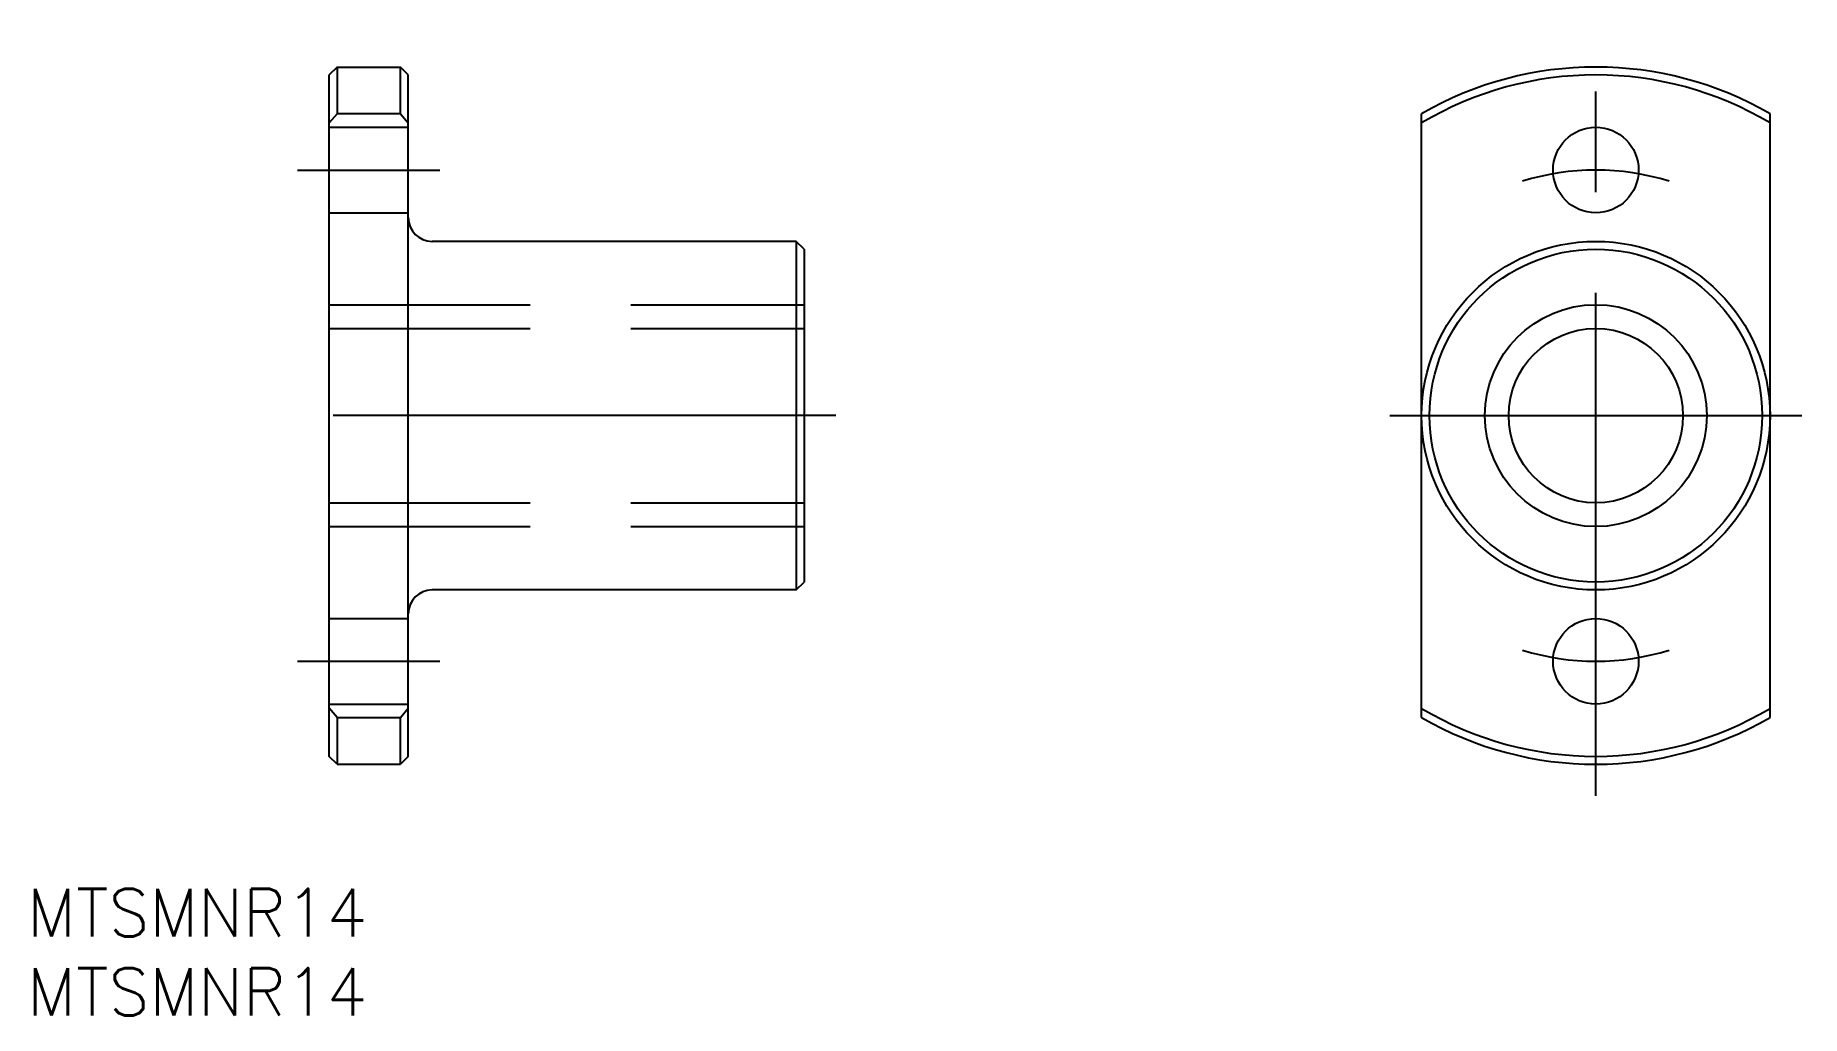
# Model space of a CAD drawing. Extents: x -99 to 13, y -38 to 24.
import ezdxf

# ---------------------------------------------------------------- set-up
doc = ezdxf.new("R2010")
doc.units = 0
doc.linetypes.add('CENTER', pattern=[50.8, 31.75, -6.35, 6.35, -6.35])
doc.linetypes.add('DASHED', pattern=[19.05, 12.7, -6.35])
doc.layers.get('0').update_dxf_attribs({"linetype": 'CONTINUOUS'})
doc.layers.add('CENTER', color=1, linetype='CENTER')
doc.styles.get("Standard").update_dxf_attribs({"font": 'txt.shx', "height": 3, "bigfont": 'bigfont.shx'})

msp = doc.modelspace()

# ---------------------------------------------------------------- linework, layer by layer
at = {"color": 7, "linetype": 'CONTINUOUS'}
for p, q in [((-79.5, 22), (-80, 21.5)), ((-80, -21.5), (-80, 21.5)), ((-79.5, 22), (-75.5, 22)), ((-79.5, 22), (-79.5, 19.05)), ((-75, 21.5), (-75.5, 22)), ((-75.5, 19.05), (-75.5, 22)), ((-75, -21.5), (-75, 21.5)), ((-79.5, 19.05), (-80, 18.47)), ((-75.5, 19.05), (-79.5, 19.05)), ((-75.5, 19.05), (-75, 18.47)), ((-11, -19.05), (-11, 19.05)), ((11, -19.05), (11, 19.05)), ((-50.5, 11), (-73.5, 11)), ((-50, 10.5), (-50.5, 11)), ((-50.5, 11), (-50.5, -11)), ((-50, 10.5), (-50, -10.5)), ((-50.5, -11), (-73.5, -11)), ((-50.5, -11), (-50, -10.5)), ((-79.5, -19.05), (-80, -18.47)), ((-75.5, -19.05), (-75, -18.47)), ((-79.5, -19.05), (-75.5, -19.05)), ((-79.5, -19.05), (-79.5, -22)), ((-75.5, -22), (-75.5, -19.05)), ((-79.5, -22), (-80, -21.5)), ((-79.5, -22), (-75.5, -22)), ((-75, -21.5), (-75.5, -22))]:
    msp.add_line(p, q, dxfattribs=at)
at = {"color": 3, "linetype": 'DASHED'}
for p, q in [((-80, 18.2), (-75, 18.2)), ((-80, 12.8), (-75, 12.8)), ((-80, 7), (-50, 7)), ((-80, 5.5), (-50, 5.5)), ((-80, -5.5), (-50, -5.5)), ((-80, -7), (-50, -7)), ((-80, -12.8), (-75, -12.8)), ((-80, -18.2), (-75, -18.2))]:
    msp.add_line(p, q, dxfattribs=at)
at = {"color": 7, "linetype": 'CONTINUOUS'}
for centre, radius in [((0, 15.5), 2.7), ((0, 0), 11), ((0, 0), 10.5), ((0, 0), 5.5), ((0, -15.5), 2.7)]:
    msp.add_circle(centre, radius, dxfattribs=at)
at = {"color": 3, "linetype": 'CONTINUOUS'}
msp.add_circle((0, 0), 7, dxfattribs=at)
at = {"color": 7, "linetype": 'CONTINUOUS'}
for centre, radius, start, end in [((0, 0), 22, 60, 120), ((0, 0), 21.5, 59.2277, 120.7723), ((-73.5, 12.5), 1.5, 180, 270), ((-73.5, -12.5), 1.5, 90, 180), ((0, 0), 21.5, 239.2277, 300.7723), ((0, 0), 22, 240, 300)]:
    msp.add_arc(centre, radius, start, end, dxfattribs=at)
at = {"layer": 'CENTER', "color": 1, "linetype": 'CENTER'}
for p, q in [((0, -24), (0, 24)), ((-82, 15.5), (-73, 15.5)), ((-48, 0), (-82, 0)), ((-13, 0), (13, 0)), ((-82, -15.5), (-73, -15.5))]:
    msp.add_line(p, q, dxfattribs=at)
for start, end in [(72.6138, 107.3862), (252.6138, 287.3862)]:
    msp.add_arc((0, 0), 15.5, start, end, dxfattribs=at)

# ---------------------------------------------------------------- texts
at = {"color": 7, "linetype": 'CONTINUOUS'}
for p in [(-99.07, -32.86), (-99.07, -37.86)]:
    msp.add_text('MTSMNR14', height=3, dxfattribs=at).set_placement(p)

doc.saveas('drawing.dxf')
